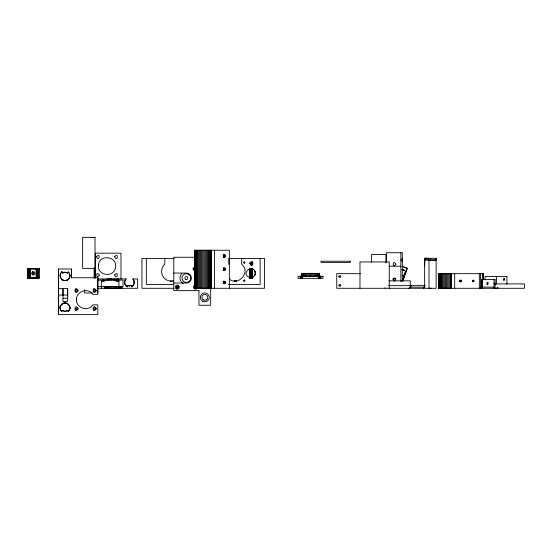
<?xml version="1.0" encoding="UTF-8"?>
<svg xmlns="http://www.w3.org/2000/svg" width="552" height="552" viewBox="0 0 552 552"><rect width="100%" height="100%" fill="white"/><g stroke="black" fill="none" stroke-linecap="round" stroke-linejoin="round"><path stroke-width="0.83" d="M76.5 300.433C76.762 308.52 88.568 311.728 92.888 304.883L97.814 304.883L97.814 314.633L58.595 314.633L58.595 268.976L71.47 268.976L71.47 277.753L97.814 277.753L97.814 294.347L92.888 294.347C88.161 286.812 75.279 291.608 76.493 300.343M62.983 295.451L62.983 288.586L62.983 301.461L67.668 301.461L67.668 288.586L58.595 288.586M67.668 295.451L67.668 288.586M71.47 277.76L71.47 268.976M97.814 292.974L97.814 277.76M254.989 274.868L253.037 277.145L250.173 277.718L250.18 268.5M250.097 278.339L250.256 268.389M249.856 278.339L249.966 268.389L250.022 278.339M250.442 278.339L250.567 268.389M250.622 264.242L250.642 262.586M252.071 278.339L252.202 268.389M252.388 278.339L252.505 268.389M250.76 278.339L250.891 268.389M250.932 265.077L250.967 262.586M251.746 278.339L251.878 268.389L251.947 278.339M251.926 265.077L251.953 262.586M402.132 261.634L402.318 258.295L402.132 260.834M76.48 299.108L76.528 300.799L76.459 299.75M76.445 299.619L76.528 298.432L76.459 299.488M62.059 311.776C57.318 308.533 62.224 300.709 67.185 303.524M69.897 276.028L69.897 275.386M69.897 308.216C70.325 304.621 66.026 301.785 62.873 303.524M62.059 271.825C57.373 275.041 62.203 282.9 67.192 280.078M60.189 308.54L60.52 309.769L60.147 307.899L60.52 306.029L60.168 307.581M64.715 280.575C69.317 281.14 71.85 274.454 68.006 271.832L68.489 272.253M131.314 286.902L133.294 285.377L134.253 283.072L133.929 280.588L132.77 278.926L137.662 278.926L137.662 288.289L97.111 288.289M60.52 273.833L60.147 275.703L60.52 277.573L60.189 276.345M69.407 277.863L69.876 275.068L68.91 272.729M117.962 278.926C119.294 280.933 115.651 281.61 116.52 279.595M134.129 283.687L134.129 281.189M134.253 283.072L134.253 281.81M69.918 307.975L69.407 305.746M223.381 257.232L224.126 256.1L223.381 254.969M225.285 256.404C224.105 251.995 222.242 259.474 225.285 256.404L224.091 256.404M224.567 270.397L223.381 270.397L224.126 269.266L223.381 268.141L224.809 268.251L225.285 269.569L224.567 270.397L223.118 270.439M223.381 283.569L224.126 282.438L223.381 281.306M225.285 282.741C224.105 278.339 222.242 285.819 225.285 282.741L224.091 282.741M60.189 275.068L60.416 274.137M68.248 311.57L69.552 309.769L69.897 307.581M97.518 278.926L126.16 278.926C123.607 281.127 124.462 285.736 127.615 286.902M255.217 274.061C255.293 261.965 238.471 273.682 250.173 277.718M69.407 310.058L69.925 307.899L68.91 310.873M255.093 274.558L255.265 272.653M69.876 276.345L68.91 278.684L66.295 280.43M435.721 259.964L436.121 258.295L424.647 258.295L424.647 287.123M255.017 274.772L255.148 274.392L254.769 275.338M254.693 275.489L255.148 274.392M69.545 309.769L69.752 309.168M124.8 281.189L125.283 280.023M406.217 271.191L402.291 281.554L407.314 268.32L402.332 266.43M402.698 269.852L403.126 270.018L403.388 269.335M403.126 270.018L403.505 269.383M403.25 270.066L403.636 269.424M404.326 270.473L403.498 270.163L403.76 269.473M403.622 270.204L403.885 269.521M403.65 275.972L405.561 270.942L401.918 269.555M128.554 285.832L127.712 285.481L127.05 286.619L127.705 285.481L129.465 285.95L131.224 285.481L131.88 286.619L133.929 284.287M75.562 290.035C74.81 291.228 76.907 292.256 77.397 290.938C78.28 288.427 73.105 290.255 77.218 290.048M461.189 280.375C458.484 279.436 460.347 283.128 461.058 281.072C458.567 278.946 463.349 281.382 460.009 280.375M504.673 279.333L504.349 278.905C502.982 278.691 505.177 278.87 504.673 279.698L504.493 280.009L504.521 279.015L503.645 278.905L503.672 280.126M102.479 279.595C101.485 281.23 104.763 281.23 103.776 279.595M60.803 273.261L61.155 272.729M60.796 305.456L62.321 303.841M133.294 285.377L133.646 284.853M472.698 280.319C475.651 279.94 471.877 283.604 472.567 280.437C473.775 279.395 474.133 282.286 472.698 281.637M395.68 278.491L394.418 279.222L393.148 278.491M125.635 279.498L126.16 278.926M61.562 304.462L61.817 304.235M61.576 272.253L62.059 271.832L61.576 272.253L62.707 273.088L65.032 272.198L67.358 273.088L68.331 272.115M68.331 311.494L67.358 310.521L65.032 311.411L62.707 310.521L61.576 311.356M408.922 288.289L411.73 285.66L388.511 285.66M67.358 310.521L65.488 311.383M68.006 311.776L68.489 311.356M486.981 282.762C487.699 287.999 488.686 278.353 486.933 284.301M206.269 299.902L206.876 299.432M62.059 304.021L63.77 303.179L63.163 303.386M63.28 272.667L62.707 273.088L61.734 272.115M67.475 279.94L68.006 279.581M504.521 280.009L503.5 280.009M76.838 309.637C78.943 306.139 73.078 309.079 76.714 309.679M106.743 279.602L104.162 281.272L101.368 281.272M130.81 285.681L131.224 285.481L131.88 286.619M252.499 277.408L253.037 277.145M63.687 272.46L64.122 272.315M229.377 279.126C238.278 286.702 251.16 271.929 241.693 264.291L241.693 258.44M224.567 268.141C223.098 267.761 222.835 270.404 224.305 270.439M251.353 262.683L250.622 263.414L251.629 264.091L251.933 262.973L251.353 262.683L251.353 264.442M90.887 237.664L95.013 237.367L95.013 278.077M64.57 272.226L65.495 272.226M108.992 279.002L111.311 279.002M172.183 281.058L170.251 281.058M234.386 281.065L235.255 281.12L233.993 281.037L236.518 281.037L235.876 281.078M235.594 281.099L236.518 281.037M65.674 280.554L63.77 280.43L62.059 279.588M129.92 285.922L129.009 285.922M459.885 280.513L461.127 280.437M461.265 281.637L460.009 281.582L461.127 281.513L459.885 281.437L461.023 281.354L459.802 281.265L460.954 281.175L459.754 281.072L460.954 280.775L459.802 280.685C461.051 279.657 461.789 282.479 460.154 281.679L461.424 281.713L460.32 281.727M95.013 237.367L82.641 237.367L82.641 268.389L94.137 268.389M223.118 254.927L224.567 254.969M223.622 255.086L224.809 255.086M223.829 255.272L225.023 255.272M223.995 255.514L225.181 255.514M224.091 255.797L225.285 255.797M224.126 256.1L225.319 256.1M223.995 256.687L225.181 256.687M223.829 256.928L225.023 256.928M223.622 257.115L224.809 257.115M194.366 257.267L173.783 257.267L173.783 290.635L198.955 290.635M223.118 257.267L224.567 257.232M174.225 258.44L141.954 258.44L141.954 288.289L173.804 288.289M400.856 260.047L402.318 260.047M424.647 260.047L436.121 260.047L430.263 260.047M424.647 265.898L424.785 260.047M389.243 266.195L400.856 266.195M223.118 268.099L224.305 268.099M223.622 268.251L224.809 268.251M27.6 268.41L39.013 268.41M223.829 268.438L225.023 268.438M27.6 268.534L39.013 268.534M27.6 268.741L30.381 268.741M36.232 268.741L39.013 268.741M223.995 268.686L225.181 268.686M224.091 268.962L225.285 268.962M27.6 269.031L30.381 269.031M36.232 269.031L39.013 269.031M30.381 269.245L36.232 269.245M224.126 269.266L225.319 269.266M27.6 269.39L30.381 269.39M36.232 269.39L39.013 269.39M224.091 269.569L225.285 269.569M27.6 269.825L30.381 269.825M36.232 269.825L39.013 269.825M223.995 269.852L225.181 269.852M223.829 270.094L225.023 270.094M223.622 270.28L224.809 270.28M27.6 270.308L30.381 270.308M36.232 270.308L39.013 270.308M27.6 270.853L30.381 270.853M36.232 270.853L39.013 270.853M27.6 271.439L30.381 271.439M36.232 271.439L39.013 271.439M27.6 272.053L30.381 272.053M36.232 272.053L39.013 272.053M27.6 272.688L30.381 272.688M36.232 272.688L39.013 272.688M173.783 273.074L186.369 273.074A4.975 4.975 0 0 1 191.344 278.049A4.975 4.975 0 0 1 186.369 283.024L173.783 283.024M27.6 273.337L30.381 273.337M36.232 273.337L39.013 273.337M319.532 273.364L301.523 273.364L301.606 278.339M360.435 273.661L336.761 273.661L336.761 288.289L436.121 288.289L436.121 258.295M438.695 273.661L483.517 273.661L483.517 279.685M27.6 273.992L30.381 273.992M36.232 273.992L39.013 273.992M27.6 274.627L30.381 274.627M36.232 274.627L39.013 274.627M27.6 275.241L30.381 275.241M36.232 275.241L39.013 275.241M27.6 275.827L30.381 275.827M36.232 275.827L39.013 275.827M27.6 276.366L30.381 276.366M36.232 276.366L39.013 276.366M506.95 276.587L485.056 276.587L485.084 279.933M27.6 276.856L30.381 276.856M36.232 276.856L39.013 276.856M71.035 277.166L71.47 277.166M27.6 277.29L30.381 277.29M36.232 277.29L39.013 277.29M30.381 277.435L36.232 277.435M27.6 277.649L30.381 277.649M36.232 277.649L39.013 277.649M27.6 277.939L39.013 277.939M27.6 278.146L39.013 278.146M27.6 278.27L39.013 278.27M481.717 279.512L481.717 288.289L481.668 279.512L495.13 279.512L495.13 288.289M97.269 280.099L123.027 280.099L123.027 286.536L97.269 286.536M460.154 280.271L461.341 280.271M472.857 280.243L474.044 280.243M473.747 280.437L472.567 280.437L473.692 280.513L472.374 280.975L473.692 281.437L472.567 281.513L473.747 281.513M388.96 280.83L410.267 280.83L410.267 285.66M118.928 281.272L116.141 281.272L113.553 279.602M223.118 281.265L224.567 281.306M223.622 281.423L224.809 281.423M223.829 281.61L225.023 281.61M472.857 281.713L474.044 281.713M223.995 281.851L225.181 281.851M224.091 282.134L225.285 282.134M224.126 282.438L225.319 282.438M223.995 283.024L225.181 283.024M223.829 283.266L225.023 283.266M223.622 283.452L224.809 283.452M223.118 283.611L224.567 283.569M493.964 283.9L524.4 283.9L524.4 288.289L438.695 288.289M173.79 284.487L146.342 284.487L146.342 258.44M228.39 284.487L260.13 284.487L260.13 258.44M409.494 285.363L425.185 285.363M410.026 287.123L425.137 287.123M481.668 287.123L493.964 287.123M429.001 260.047L429.001 288.289L431.581 288.289M92.046 292.974L84.642 292.974L84.642 289.752M67.668 295.023L58.595 295.023L58.836 296.679M62.983 298.246L67.668 298.239M429.001 288.289L429.366 288.289M430.263 260.337L430.505 258.295M234.559 281.078L235.255 281.12M94.73 307.678C90.694 310.114 98.042 310.183 94.985 307.747M65.667 303.055L64.398 303.055L65.35 303.034M64.577 311.383L62.707 310.521M65.943 272.315L66.378 272.46M63.77 280.43L62.88 280.078M66.295 303.179L66.902 303.386M406.106 267.865L403.305 266.795M405.623 267.679L407.314 268.32L402.27 281.623L404.305 276.228L402.001 275.351M252.499 269.031L253.037 269.293M66.902 303.386L68.489 304.442L69.656 306.332M66.785 272.667L67.365 273.088M62.59 279.94L60.796 278.153M132.88 279.022L133.929 280.588M126.525 286.267L125.283 284.853M68.006 304.021L68.524 304.476M384.972 287.73L385.165 288.013M60.803 310.341L61.155 310.873M117.824 279.595L117.99 280.099M255.093 271.881L254.727 271.025M254.817 271.191L255.162 272.122M69.407 273.55L69.649 274.137M494.944 283.176L495.137 283.907M124.8 283.687L125.007 284.287M69.545 273.84L69.876 275.068M69.545 306.029L69.876 307.264M59.954 306.291L60.147 307.899M252.443 268.389L252.533 275.855M252.14 268.389L252.264 278.339M251.74 262.586L251.774 265.077M250.746 262.586L250.767 264.242M250.822 268.389L250.953 278.339M250.429 262.586L250.449 264.242M250.504 268.389L250.629 278.339M250.194 268.389L250.318 278.339M430.263 258.295L430.263 259.909M506.929 276.587L506.922 284.114M496.4 276.587L496.393 284.114M493.964 279.512L493.964 288.289M487.878 282.707L487.878 284.301M487.409 282.617L487.409 284.018M483.29 273.661L483.29 279.685M482.331 273.661L482.331 279.685M482.103 279.512L482.103 288.289M481.868 279.512L481.868 288.289M480.523 273.661L480.523 288.289M479.343 273.661L479.343 288.289M454.696 273.661L454.696 288.289M451.17 273.661L451.17 288.289M451.018 273.661L451.018 288.289M449.942 273.661L449.942 288.289M448.824 273.661L448.824 288.289M447.679 273.661L447.679 288.289M446.527 273.661L446.527 288.289M445.402 273.661L445.402 288.289M444.305 273.661L444.305 288.289M443.263 273.661L443.263 288.289M442.29 273.661L442.29 288.289M441.407 273.661L441.407 288.289M440.634 273.661L440.634 288.289M439.972 273.661L439.972 288.289M439.44 273.661L439.44 288.289M439.047 273.661L439.047 288.289M438.937 273.661L438.937 288.289M438.792 273.661L438.743 288.289M428.483 258.295L428.511 259.992M426.965 259.992L426.965 258.295L424.647 258.295L425.654 258.295L425.654 259.992M423.736 287.123L423.736 288.289M402.318 281.265L402.318 252.733L386.517 252.733L386.517 262.766M400.856 252.733L400.856 281.492M389.236 288.289L389.236 261.952L359.973 261.952L359.973 288.289M385.931 262.849L385.931 254.486L371.586 254.486L371.586 262.214M320.774 276.29L320.733 278.339M320.615 276.29L320.684 278.339M320.526 276.29L320.526 278.339M320.429 276.29L320.429 278.339M320.312 276.29L320.312 278.339M320.188 276.29L320.188 278.339M320.05 276.29L320.05 278.339M319.905 276.29L319.905 278.339M319.753 276.29L319.753 278.339M319.601 276.29L319.601 278.339M319.456 273.364L319.449 278.339M319.222 273.364L319.297 278.339M319.153 276.29L319.153 278.339M319.015 276.29L319.015 278.339M318.89 276.29L318.89 278.339M318.849 273.364L318.773 278.339M318.67 276.29L318.67 278.339M318.518 276.29L318.518 278.339M318.428 276.29L318.469 278.339M318.325 273.364L318.325 276.29M317.669 273.364L317.669 276.29M316.896 273.364L316.896 276.29M316.006 273.364L316.006 276.29M315.026 273.364L315.026 276.29M313.971 273.364L313.971 276.29M312.86 273.364L312.86 276.29M311.701 273.364L311.701 276.29M310.528 273.364L310.528 276.29M309.355 273.364L309.355 276.29M308.195 273.364L308.195 276.29M307.084 273.364L307.084 276.29M306.022 273.364L306.022 276.29M305.049 273.364L305.049 276.29M304.159 273.364L304.159 276.29M303.386 273.364L303.386 276.29M302.731 273.364L302.731 276.29M302.613 276.29L302.537 278.339M302.468 276.29L302.468 278.339M302.386 276.29L302.386 278.339M302.206 273.364L302.282 278.339M302.165 276.29L302.165 278.339M302.041 276.29L302.041 278.339M301.903 276.29L301.903 278.339M301.827 273.364L301.758 278.339M301.454 276.29L301.454 278.339M301.302 276.29L301.302 278.339M301.15 276.29L301.15 278.339M301.006 276.29L301.006 278.339M300.868 276.29L300.868 278.339M300.743 276.29L300.743 278.339M300.626 276.29L300.626 278.339M300.523 276.29L300.523 278.339M300.44 276.29L300.371 278.339M300.281 276.29L300.322 278.339M252.519 262.731L252.519 264.442M252.519 268.734L252.519 278.173M252.326 262.731L252.326 264.442M252.326 268.734L252.326 278.173M252.009 262.731L252.009 264.442M252.009 268.734L252.009 278.173M251.684 262.731L251.684 264.442M251.684 268.734L251.684 278.173M251.353 268.734L251.353 278.173M251.022 262.731L251.022 264.442M251.022 268.734L251.022 278.173M250.691 262.731L250.691 264.442M250.691 268.734L250.691 278.173M250.373 262.731L250.373 264.442M250.373 268.734L250.373 278.173M250.173 268.72L250.18 278.173M250.077 268.734L250.077 278.173M249.801 268.734L249.801 278.173M229.356 288.289L229.356 250.242L194.456 250.242L194.456 288.289L264.525 288.289L264.525 258.44L228.811 258.44L228.818 264.291M214.507 250.242L214.507 288.289M211.568 250.242L211.568 288.289M211.526 250.242L211.526 288.289M211.257 250.242L211.257 288.289M210.85 250.242L210.85 288.289M210.664 288.123L210.664 305.27L198.955 305.27L198.955 290.614M210.312 250.242L210.312 288.289M209.643 250.242L209.643 288.289M208.863 250.242L208.863 288.289M207.987 250.242L207.987 288.289M207.028 250.242L207.028 288.289M205.993 250.242L205.993 288.289M204.916 250.242L204.916 288.289M203.798 250.242L203.798 288.289M202.674 250.242L202.674 288.289M201.556 250.242L201.556 288.289M200.466 250.242L200.466 288.289M199.417 250.242L199.417 288.289M198.43 250.242L198.43 288.289M197.519 250.242L197.519 288.289M196.705 250.242L196.705 288.289M196.001 250.242L196.001 288.289M195.422 250.242L195.422 288.289M194.966 250.242L194.966 288.289M194.649 250.242L194.58 288.289M193.103 267.865L193.103 269.562M164.779 258.44L164.779 264.291L164.392 264.636A9.66 9.66 0 0 0 173.721 280.795M121.895 286.536L121.895 288.289M121.82 286.536L121.82 288.289M121.592 286.536L121.592 288.289M121.226 286.536L121.226 288.289M120.998 278.926L120.998 253.175L95.31 253.175L95.31 278.07M120.715 286.536L120.715 288.289M120.081 286.536L120.081 288.289M119.322 286.536L119.322 288.289M118.928 280.899L118.928 288.289M118.715 278.926L118.715 280.099M118.521 278.926L118.521 280.099M118.459 286.536L118.459 288.289M117.5 286.536L117.5 288.289M117.072 278.926L117.072 280.099M116.472 286.536L116.472 288.289M115.913 278.926L115.913 280.099M115.389 286.536L115.389 288.289M114.561 278.926L114.561 280.099M114.257 286.536L114.257 288.289M113.112 278.926L113.112 280.099M113.112 286.536L113.112 288.289M111.966 286.536L111.966 288.289M111.663 278.926L111.663 280.099M110.842 286.536L110.842 288.289M110.317 278.926L110.317 280.099M109.751 286.536L109.751 288.289M109.151 278.926L109.151 280.099M108.723 286.536L108.723 288.289M108.268 278.926L108.268 280.099M107.771 286.536L107.771 288.289M107.702 278.926L107.702 280.099M107.516 278.926L107.516 280.099M106.902 286.536L106.902 288.289M106.15 286.536L106.15 288.289M105.508 286.536L105.508 288.289M105.004 286.536L105.004 288.289M104.632 286.536L104.632 288.289M104.411 286.536L104.411 288.289M104.335 286.536L104.335 288.289M101.368 280.899L101.368 288.289M94.137 267.637L94.137 278.118M75.569 289.752L75.569 291.511M58.595 268.976L58.595 314.633M39.013 268.362L39.013 278.318M36.232 268.362L36.232 278.318M30.381 268.362L30.381 278.318M27.6 268.362L27.6 278.318M196.126 287.806A0.966 0.966 0 0 1 194.759 287.806M194.608 287.606A0.966 0.966 0 0 1 194.608 286.64M194.608 269.459A0.966 0.966 0 0 1 194.608 268.493M194.421 270.749A2.049 2.049 0 0 1 194.421 267.202M197.423 287.654A2.049 2.049 0 0 1 194.194 288.744A2.049 2.049 0 0 1 194.421 285.349M183.154 283.625A6.438 6.438 0 0 1 181.815 273.495M93.578 290.407C95.33 294.14 96.234 287.268 93.578 290.407M96.483 256.783C99.291 262.849 100.768 251.657 96.483 256.783M99.394 275.124C95.827 280.775 95.82 269.473 99.394 275.124M249.607 263.187C252.975 270.466 254.755 257.032 249.607 263.187M78.205 290.545C73.913 297.321 73.913 283.769 78.205 290.545M78.205 308.692C73.913 315.468 73.913 301.909 78.205 308.692M96.352 290.545C92.053 297.321 92.06 283.769 96.352 290.545M96.352 308.692C92.053 315.468 92.06 301.909 96.352 308.692M32.437 273.226C33.941 276.421 34.714 270.528 32.437 273.226M98.463 264.925C96.517 275.862 114.595 278.249 115.547 267.175C117.493 256.231 99.415 253.851 98.463 264.925M124.676 281.81L124.676 283.072L124.676 281.81M338.88 276.442C340.784 280.485 341.764 273.026 338.88 276.442M338.88 285.218C340.784 289.262 341.764 281.803 338.88 285.218M114.63 256.783C117.431 262.849 118.915 251.657 114.63 256.783M114.63 274.93C117.438 280.996 118.908 269.797 114.63 274.93M243.46 262.421C244.964 265.615 245.737 259.73 243.46 262.421M243.46 280.568C244.964 283.762 245.737 277.87 243.46 280.568M395.881 264.146C392.306 269.769 392.313 258.522 395.881 264.146M393.003 279.133C394.997 285.487 397.909 274.627 393.003 279.133M32.389 271.75L31.471 273.337L32.389 274.93L34.224 274.93L35.142 273.337L34.224 271.75L32.389 271.75M497.911 287.847L496.393 288.289L497.952 287.84M350.265 261.22L320.995 261.22L320.995 262.393L350.265 262.393L350.265 261.22M322.968 276.29L298.087 276.29L298.087 278.339L322.968 278.339L322.968 276.29M202.57 301.24A4.478 4.478 0 0 0 209.284 297.362A4.478 4.478 0 0 0 202.57 293.485A4.478 4.478 0 0 0 202.57 301.24M203.343 299.902A2.926 2.926 0 0 0 207.731 297.362A2.926 2.926 0 0 0 203.343 294.83A2.926 2.926 0 0 0 203.343 299.902M176.812 287.958A0.966 0.966 0 0 0 178.262 287.123A0.966 0.966 0 0 0 176.812 286.288A0.966 0.966 0 0 0 176.812 287.958M176.274 288.896A2.049 2.049 0 0 0 179.345 287.123A2.049 2.049 0 0 0 176.274 285.349A2.049 2.049 0 0 0 176.274 288.896M185.638 279.319A1.463 1.463 0 0 0 187.832 278.049A1.463 1.463 0 0 0 185.638 276.78A1.463 1.463 0 0 0 185.638 279.319M183.519 281.389A4.388 4.388 0 0 0 190.688 278.85A4.388 4.388 0 0 0 184.906 273.909A4.388 4.388 0 0 0 183.519 281.389M176.674 287.744A0.876 0.876 0 0 0 178.144 287.35A0.876 0.876 0 0 0 177.068 286.274A0.876 0.876 0 0 0 176.674 287.744"/></g></svg>
